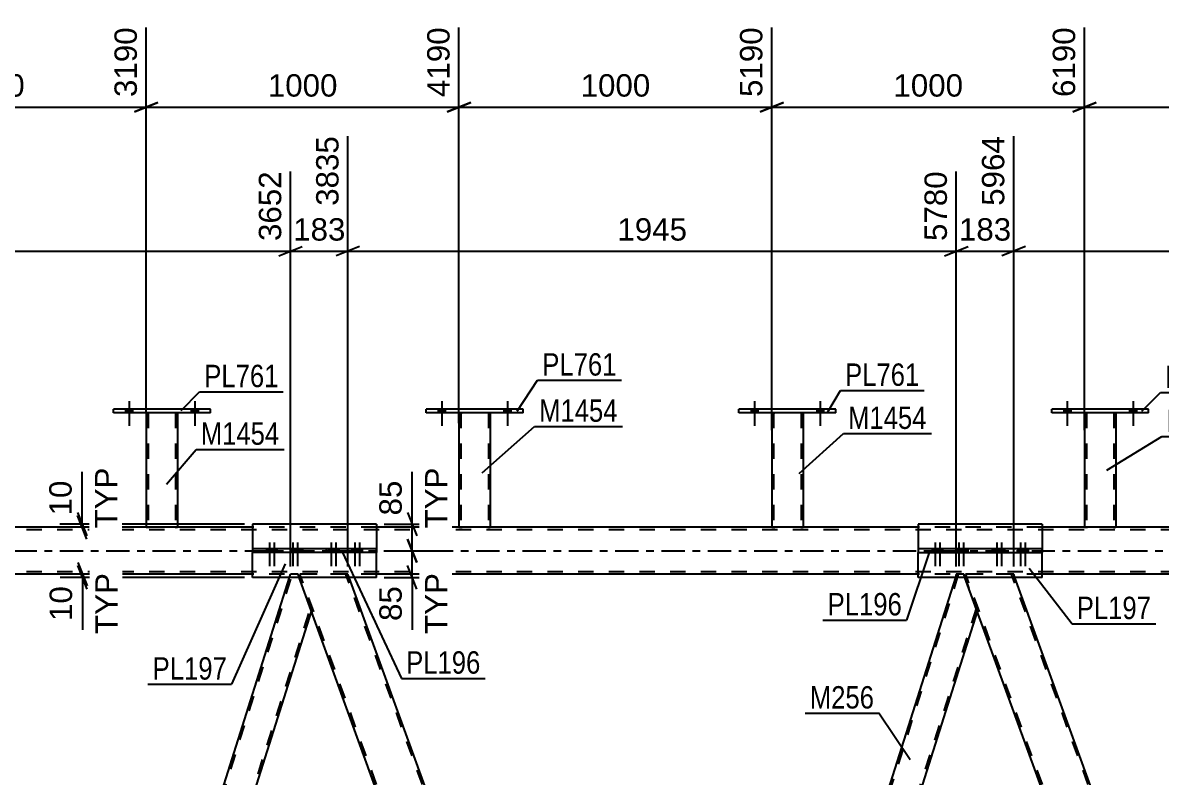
# Model space of a CAD drawing. Header units: millimetres. Extents: x 0 to 841, y -266 to 594.
# Drawn here: x 196.4 to 342, y 371.4 to 467.9 of the extents above; entities that cross this region are included whole.
import ezdxf

# ---------------------------------------------------------------- set-up
doc = ezdxf.new("R2010")
doc.units = ezdxf.units.MM
doc.linetypes.add('DXK_LINE_DOT2', pattern=[3.9198, 1.9599, -1.9599])
doc.linetypes.add('DXK_LINE_DOT3', pattern=[5.9187, 2.979, -0.9799, 0.9799, -0.9799])
doc.styles.add('Arial', font='arial.ttf', dxfattribs={"height": 0.2})
doc.styles.add('Arial Narrow', font='ARIALN.TTF', dxfattribs={"height": 0.2})

# ---------------------------------------------------------------- blocks, each defined once
blk = doc.blocks.new('Part-317311845-5800 - 5789')
at = {"color": 2, "linetype": 'Continuous'}
for p, q in [((252.17, 418.02), (252.17, 403.38)), ((256.17, 418.02), (256.17, 403.38)), ((252.21, 403.38), (252.17, 403.38)), ((252.31, 403.38), (252.21, 403.38)), ((252.47, 403.38), (252.31, 403.38)), ((255.87, 403.38), (252.47, 403.38)), ((256.03, 403.38), (255.87, 403.38)), ((256.13, 403.38), (256.03, 403.38)), ((256.17, 403.38), (256.13, 403.38))]:
    blk.add_line(p, q, dxfattribs=at)
at = {"color": 7, "linetype": 'DXK_LINE_DOT2'}
for p, q in [((252.17, 418.02), (252.17, 418.02)), ((252.17, 418.02), (252.17, 418.02)), ((252.17, 418.02), (252.17, 418.02)), ((252.21, 418.02), (252.17, 418.02)), ((252.17, 418.02), (252.21, 418.02)), ((252.32, 418.02), (252.21, 418.02)), ((252.21, 418.02), (252.32, 418.02)), ((252.47, 418.02), (252.32, 418.02)), ((252.32, 418.02), (252.47, 418.02)), ((252.41, 418.02), (252.41, 418.02)), ((252.41, 418.02), (252.41, 403.38)), ((252.43, 418.02), (252.41, 418.02)), ((252.41, 418.02), (252.43, 418.02)), ((252.48, 418.02), (252.43, 418.02)), ((252.43, 418.02), (252.48, 418.02)), ((255.88, 418.02), (252.47, 418.02)), ((255.88, 418.02), (252.47, 418.02)), ((255.79, 418.02), (252.48, 418.02)), ((252.48, 418.02), (252.56, 418.02)), ((255.86, 418.02), (252.56, 418.02)), ((255.86, 418.02), (255.79, 418.02)), ((255.92, 418.02), (255.86, 418.02)), ((255.86, 418.02), (255.92, 418.02)), ((255.88, 418.02), (256.03, 418.02)), ((256.03, 418.02), (255.88, 418.02)), ((255.93, 418.02), (255.92, 418.02)), ((255.92, 418.02), (255.93, 418.02)), ((255.93, 418.02), (255.93, 418.02)), ((255.93, 418.02), (255.93, 403.38)), ((256.03, 418.02), (256.14, 418.02)), ((256.14, 418.02), (256.03, 418.02)), ((256.14, 418.02), (256.17, 418.02)), ((256.17, 418.02), (256.14, 418.02)), ((256.17, 418.02), (256.17, 418.02)), ((256.17, 418.02), (256.17, 418.02)), ((256.17, 418.02), (256.17, 418.02)), ((252.17, 403.38), (252.21, 403.38)), ((252.21, 403.38), (252.31, 403.38)), ((252.31, 403.38), (252.47, 403.38)), ((252.41, 403.38), (252.43, 403.38)), ((252.41, 403.38), (252.43, 403.38)), ((255.78, 403.38), (252.43, 403.38)), ((252.43, 403.38), (252.47, 403.38)), ((255.87, 403.38), (252.47, 403.38)), ((252.47, 403.38), (252.48, 403.38)), ((252.48, 403.38), (252.56, 403.38)), ((255.91, 403.38), (252.56, 403.38)), ((255.86, 403.38), (255.78, 403.38)), ((255.91, 403.38), (255.86, 403.38)), ((255.87, 403.38), (256.03, 403.38)), ((255.93, 403.38), (255.91, 403.38)), ((255.91, 403.38), (255.93, 403.38)), ((256.03, 403.38), (256.13, 403.38)), ((256.13, 403.38), (256.17, 403.38))]:
    blk.add_line(p, q, dxfattribs=at)
blk = doc.blocks.new('Bolt-317311845-5895 - 5789')
at = {"linetype": 'Continuous'}
for points in [[(228.29, 400.62), (227.57, 400.62), (227.57, 400.14), (228.29, 400.14)], [(228.89, 400.62), (228.17, 400.62), (228.17, 400.14), (228.89, 400.14)], [(231.3, 400.62), (230.58, 400.62), (230.58, 400.14), (231.3, 400.14)], [(231.9, 400.62), (231.18, 400.62), (231.18, 400.14), (231.9, 400.14)]]:
    blk.add_hatch(color=1, dxfattribs=at).paths.add_polyline_path(points)
at = {"color": 1, "linetype": 'Continuous'}
for p, q in [((227.57, 400.62), (227.57, 400.14)), ((227.93, 401.42), (227.93, 398.42)), ((228.17, 400.62), (228.17, 400.14)), ((228.29, 400.62), (228.29, 400.14)), ((228.53, 401.42), (228.53, 398.42)), ((228.89, 400.62), (228.89, 400.14)), ((230.58, 400.62), (230.58, 400.14)), ((230.94, 401.42), (230.94, 398.42)), ((231.18, 400.62), (231.18, 400.14)), ((231.3, 400.62), (231.3, 400.14)), ((231.54, 401.42), (231.54, 398.42)), ((231.9, 400.62), (231.9, 400.14))]:
    blk.add_line(p, q, dxfattribs=at)
blk = doc.blocks.new('Bolt-317311845-5884 - 5789')
at = {"linetype": 'Continuous'}
for points in [[(209.54, 418.02), (210.42, 418.02), (210.42, 418.5), (209.54, 418.5)], [(217.94, 418.02), (218.82, 418.02), (218.82, 418.5), (217.94, 418.5)]]:
    blk.add_hatch(color=1, dxfattribs=at).paths.add_polyline_path(points)
at = {"color": 1, "linetype": 'Continuous'}
for p, q in [((209.98, 419.5), (209.98, 416.38)), ((218.38, 419.5), (218.38, 416.38)), ((209.54, 418.5), (209.54, 418.02)), ((210.42, 418.5), (210.42, 418.02)), ((217.94, 418.5), (217.94, 418.02)), ((218.82, 418.5), (218.82, 418.02))]:
    blk.add_line(p, q, dxfattribs=at)
blk = doc.blocks.new('Bolt-317311845-5897 - 5789')
at = {"linetype": 'Continuous'}
for points in [[(329.53, 418.02), (330.41, 418.02), (330.41, 418.5), (329.53, 418.5)], [(337.93, 418.02), (338.81, 418.02), (338.81, 418.5), (337.93, 418.5)]]:
    blk.add_hatch(color=1, dxfattribs=at).paths.add_polyline_path(points)
at = {"color": 1, "linetype": 'Continuous'}
for p, q in [((329.97, 419.5), (329.97, 416.38)), ((338.37, 419.5), (338.37, 416.38)), ((329.53, 418.5), (329.53, 418.02)), ((330.41, 418.5), (330.41, 418.02)), ((337.93, 418.5), (337.93, 418.02)), ((338.81, 418.5), (338.81, 418.02))]:
    blk.add_line(p, q, dxfattribs=at)
blk = doc.blocks.new('Bolt-317311845-5898 - 5789')
at = {"linetype": 'Continuous'}
for points in [[(329.53, 418.02), (330.41, 418.02), (330.41, 418.5), (329.53, 418.5)], [(337.93, 418.02), (338.81, 418.02), (338.81, 418.5), (337.93, 418.5)]]:
    blk.add_hatch(color=1, dxfattribs=at).paths.add_polyline_path(points)
at = {"color": 1, "linetype": 'Continuous'}
for p, q in [((329.97, 419.5), (329.97, 416.38)), ((338.37, 419.5), (338.37, 416.38)), ((329.53, 418.5), (329.53, 418.02)), ((330.41, 418.5), (330.41, 418.02)), ((337.93, 418.5), (337.93, 418.02)), ((338.81, 418.5), (338.81, 418.02))]:
    blk.add_line(p, q, dxfattribs=at)
blk = doc.blocks.new('Bolt-317311845-5876 - 5789')
at = {"linetype": 'Continuous'}
for points in [[(249.53, 418.02), (250.41, 418.02), (250.41, 418.5), (249.53, 418.5)], [(257.93, 418.02), (258.81, 418.02), (258.81, 418.5), (257.93, 418.5)]]:
    blk.add_hatch(color=1, dxfattribs=at).paths.add_polyline_path(points)
at = {"color": 1, "linetype": 'Continuous'}
for p, q in [((249.97, 419.5), (249.97, 416.38)), ((258.37, 419.5), (258.37, 416.38)), ((249.53, 418.5), (249.53, 418.02)), ((250.41, 418.5), (250.41, 418.02)), ((257.93, 418.5), (257.93, 418.02)), ((258.81, 418.5), (258.81, 418.02))]:
    blk.add_line(p, q, dxfattribs=at)
blk = doc.blocks.new('Bolt-317311845-5877 - 5789')
at = {"linetype": 'Continuous'}
for points in [[(249.53, 418.02), (250.41, 418.02), (250.41, 418.5), (249.53, 418.5)], [(257.93, 418.02), (258.81, 418.02), (258.81, 418.5), (257.93, 418.5)]]:
    blk.add_hatch(color=1, dxfattribs=at).paths.add_polyline_path(points)
at = {"color": 1, "linetype": 'Continuous'}
for p, q in [((249.97, 419.5), (249.97, 416.38)), ((258.37, 419.5), (258.37, 416.38)), ((249.53, 418.5), (249.53, 418.02)), ((250.41, 418.5), (250.41, 418.02)), ((257.93, 418.5), (257.93, 418.02)), ((258.81, 418.5), (258.81, 418.02))]:
    blk.add_line(p, q, dxfattribs=at)
blk = doc.blocks.new('Bolt-317311845-5878 - 5789')
at = {"linetype": 'Continuous'}
for points in [[(209.54, 418.02), (210.42, 418.02), (210.42, 418.5), (209.54, 418.5)], [(217.94, 418.02), (218.82, 418.02), (218.82, 418.5), (217.94, 418.5)]]:
    blk.add_hatch(color=1, dxfattribs=at).paths.add_polyline_path(points)
at = {"color": 1, "linetype": 'Continuous'}
for p, q in [((209.98, 419.5), (209.98, 416.38)), ((218.38, 419.5), (218.38, 416.38)), ((209.54, 418.5), (209.54, 418.02)), ((210.42, 418.5), (210.42, 418.02)), ((217.94, 418.5), (217.94, 418.02)), ((218.82, 418.5), (218.82, 418.02))]:
    blk.add_line(p, q, dxfattribs=at)
blk = doc.blocks.new('Part-317311845-6149 - 5789')
at = {"color": 2, "linetype": 'Continuous'}
for p, q in [((212.18, 418.02), (212.17, 403.38)), ((216.18, 418.02), (216.17, 403.38)), ((212.21, 403.38), (212.17, 403.38)), ((212.31, 403.38), (212.21, 403.38)), ((212.47, 403.38), (212.31, 403.38)), ((215.88, 403.38), (212.47, 403.38)), ((216.03, 403.38), (215.88, 403.38)), ((216.14, 403.38), (216.03, 403.38)), ((216.17, 403.38), (216.14, 403.38))]:
    blk.add_line(p, q, dxfattribs=at)
at = {"color": 7, "linetype": 'DXK_LINE_DOT2'}
for p, q in [((212.18, 418.02), (212.18, 418.02)), ((212.18, 418.02), (212.18, 418.02)), ((212.18, 418.02), (212.18, 418.02)), ((212.21, 418.02), (212.18, 418.02)), ((212.18, 418.02), (212.21, 418.02)), ((212.32, 418.02), (212.21, 418.02)), ((212.21, 418.02), (212.32, 418.02)), ((212.47, 418.02), (212.32, 418.02)), ((212.32, 418.02), (212.47, 418.02)), ((212.42, 418.02), (212.41, 403.38)), ((212.42, 418.02), (212.42, 418.02)), ((212.44, 418.02), (212.42, 418.02)), ((212.42, 418.02), (212.44, 418.02)), ((212.49, 418.02), (212.44, 418.02)), ((212.44, 418.02), (212.49, 418.02)), ((215.88, 418.02), (212.47, 418.02)), ((215.88, 418.02), (212.47, 418.02)), ((215.79, 418.02), (212.49, 418.02)), ((212.49, 418.02), (212.57, 418.02)), ((215.87, 418.02), (212.57, 418.02)), ((215.87, 418.02), (215.79, 418.02)), ((215.92, 418.02), (215.87, 418.02)), ((215.87, 418.02), (215.92, 418.02)), ((215.88, 418.02), (216.04, 418.02)), ((216.04, 418.02), (215.88, 418.02)), ((215.94, 418.02), (215.92, 418.02)), ((215.92, 418.02), (215.94, 418.02)), ((215.94, 418.02), (215.93, 403.38)), ((215.94, 418.02), (215.94, 418.02)), ((216.04, 418.02), (216.14, 418.02)), ((216.14, 418.02), (216.04, 418.02)), ((216.14, 418.02), (216.18, 418.02)), ((216.18, 418.02), (216.14, 418.02)), ((216.18, 418.02), (216.18, 418.02)), ((216.18, 418.02), (216.18, 418.02)), ((216.18, 418.02), (216.18, 418.02)), ((212.17, 403.38), (212.21, 403.38)), ((212.21, 403.38), (212.31, 403.38)), ((212.31, 403.38), (212.47, 403.38)), ((212.41, 403.38), (212.43, 403.38)), ((212.41, 403.38), (212.43, 403.38)), ((215.78, 403.38), (212.43, 403.38)), ((212.43, 403.38), (212.47, 403.38)), ((215.88, 403.38), (212.47, 403.38)), ((212.47, 403.38), (212.48, 403.38)), ((212.48, 403.38), (212.56, 403.38)), ((215.91, 403.38), (212.56, 403.38)), ((215.86, 403.38), (215.78, 403.38)), ((215.91, 403.38), (215.86, 403.38)), ((215.88, 403.38), (216.03, 403.38)), ((215.93, 403.38), (215.91, 403.38)), ((215.91, 403.38), (215.93, 403.38)), ((216.03, 403.38), (216.14, 403.38)), ((216.14, 403.38), (216.17, 403.38))]:
    blk.add_line(p, q, dxfattribs=at)
blk = doc.blocks.new('Part-317311845-5894 - 5789')
at = {"color": 2, "linetype": 'Continuous'}
for p, q in [((241.62, 403.78), (225.76, 403.78)), ((225.76, 403.78), (225.76, 400.62)), ((241.62, 403.78), (241.62, 400.62)), ((225.76, 396.98), (225.76, 400.14)), ((241.62, 396.98), (241.62, 400.14)), ((241.62, 396.98), (225.76, 396.98))]:
    blk.add_line(p, q, dxfattribs=at)
at = {"color": 7, "linetype": 'DXK_LINE_DOT2'}
for p, q in [((225.76, 400.62), (225.76, 400.14)), ((241.62, 400.62), (241.62, 400.14))]:
    blk.add_line(p, q, dxfattribs=at)
blk = doc.blocks.new('Bolt-317311845-5896 - 5789')
at = {"linetype": 'Continuous'}
for points in [[(289.53, 418.02), (290.41, 418.02), (290.41, 418.5), (289.53, 418.5)], [(297.93, 418.02), (298.81, 418.02), (298.81, 418.5), (297.93, 418.5)]]:
    blk.add_hatch(color=1, dxfattribs=at).paths.add_polyline_path(points)
at = {"color": 1, "linetype": 'Continuous'}
for p, q in [((289.97, 419.5), (289.97, 416.38)), ((298.37, 419.5), (298.37, 416.38)), ((289.53, 418.5), (289.53, 418.02)), ((290.41, 418.5), (290.41, 418.02)), ((297.93, 418.5), (297.93, 418.02)), ((298.81, 418.5), (298.81, 418.02))]:
    blk.add_line(p, q, dxfattribs=at)
blk = doc.blocks.new('Part-317311845-5925 - 5789')
at = {"color": 2, "linetype": 'Continuous'}
for p, q in [((194.42, 283.14), (230.51, 396.98)), ((197.23, 278.78), (233.32, 392.61))]:
    blk.add_line(p, q, dxfattribs=at)
at = {"color": 7, "linetype": 'DXK_LINE_DOT2'}
for p, q in [((194.55, 282.77), (230.89, 397.38)), ((230.51, 396.98), (230.64, 397.38)), ((231.59, 397.38), (230.64, 397.38)), ((233.32, 392.61), (231.59, 397.38)), ((196.85, 278.38), (233.19, 392.98)), ((196.15, 278.38), (194.42, 283.14)), ((197.1, 278.38), (196.15, 278.38)), ((197.23, 278.78), (197.1, 278.38))]:
    blk.add_line(p, q, dxfattribs=at)
blk = doc.blocks.new('Part-317311845-5935 - 5789')
at = {"color": 7, "linetype": 'DXK_LINE_DOT2'}
for p, q in [((323.11, 397.38), (316.72, 397.38)), ((316.87, 396.98), (316.72, 397.38)), ((360.29, 278.38), (316.98, 397.38)), ((366.17, 278.38), (322.85, 397.38)), ((323.25, 396.98), (323.11, 397.38)), ((360.04, 278.38), (359.89, 278.78)), ((366.42, 278.38), (360.04, 278.38)), ((366.42, 278.38), (366.27, 278.78))]:
    blk.add_line(p, q, dxfattribs=at)
at = {"color": 2, "linetype": 'Continuous'}
for p, q in [((359.89, 278.78), (316.87, 396.98)), ((366.27, 278.78), (323.25, 396.98))]:
    blk.add_line(p, q, dxfattribs=at)
blk = doc.blocks.new('Part-317311845-6023 - 5789')
at = {"color": 2, "linetype": 'Continuous'}
for p, q in [((327.97, 418.02), (327.97, 418.5)), ((340.37, 418.5), (327.97, 418.5)), ((340.37, 418.02), (327.97, 418.02)), ((340.37, 418.02), (340.37, 418.5))]:
    blk.add_line(p, q, dxfattribs=at)
blk = doc.blocks.new('Part-317311845-6028 - 5789')
at = {"color": 2, "linetype": 'Continuous'}
for p, q in [((332.17, 418.02), (332.17, 403.38)), ((336.17, 418.02), (336.17, 403.38)), ((332.21, 403.38), (332.17, 403.38)), ((332.31, 403.38), (332.21, 403.38)), ((332.47, 403.38), (332.31, 403.38)), ((335.87, 403.38), (332.47, 403.38)), ((336.03, 403.38), (335.87, 403.38)), ((336.13, 403.38), (336.03, 403.38)), ((336.17, 403.38), (336.13, 403.38))]:
    blk.add_line(p, q, dxfattribs=at)
at = {"color": 7, "linetype": 'DXK_LINE_DOT2'}
for p, q in [((332.17, 418.02), (332.17, 418.02)), ((332.17, 418.02), (332.17, 418.02)), ((332.17, 418.02), (332.17, 418.02)), ((332.21, 418.02), (332.17, 418.02)), ((332.17, 418.02), (332.21, 418.02)), ((332.31, 418.02), (332.21, 418.02)), ((332.21, 418.02), (332.31, 418.02)), ((332.47, 418.02), (332.31, 418.02)), ((332.31, 418.02), (332.47, 418.02)), ((332.41, 418.02), (332.41, 418.02)), ((332.41, 418.02), (332.41, 403.38)), ((332.43, 418.02), (332.41, 418.02)), ((332.41, 418.02), (332.43, 418.02)), ((332.48, 418.02), (332.43, 418.02)), ((332.43, 418.02), (332.48, 418.02)), ((335.88, 418.02), (332.47, 418.02)), ((335.88, 418.02), (332.47, 418.02)), ((335.79, 418.02), (332.48, 418.02)), ((332.48, 418.02), (332.56, 418.02)), ((335.86, 418.02), (332.56, 418.02)), ((335.86, 418.02), (335.79, 418.02)), ((335.92, 418.02), (335.86, 418.02)), ((335.86, 418.02), (335.92, 418.02)), ((335.88, 418.02), (336.03, 418.02)), ((336.03, 418.02), (335.88, 418.02)), ((335.93, 418.02), (335.92, 418.02)), ((335.92, 418.02), (335.93, 418.02)), ((335.93, 418.02), (335.93, 418.02)), ((335.93, 418.02), (335.93, 403.38)), ((336.03, 418.02), (336.14, 418.02)), ((336.14, 418.02), (336.03, 418.02)), ((336.14, 418.02), (336.17, 418.02)), ((336.17, 418.02), (336.14, 418.02)), ((336.17, 418.02), (336.17, 418.02)), ((336.17, 418.02), (336.17, 418.02)), ((336.17, 418.02), (336.17, 418.02)), ((332.17, 403.38), (332.21, 403.38)), ((332.21, 403.38), (332.31, 403.38)), ((332.31, 403.38), (332.47, 403.38)), ((332.41, 403.38), (332.43, 403.38)), ((332.41, 403.38), (332.43, 403.38)), ((335.78, 403.38), (332.43, 403.38)), ((332.43, 403.38), (332.47, 403.38)), ((335.87, 403.38), (332.47, 403.38)), ((332.47, 403.38), (332.48, 403.38)), ((332.48, 403.38), (332.56, 403.38)), ((335.91, 403.38), (332.56, 403.38)), ((335.86, 403.38), (335.78, 403.38)), ((335.91, 403.38), (335.86, 403.38)), ((335.87, 403.38), (336.03, 403.38)), ((335.93, 403.38), (335.91, 403.38)), ((335.91, 403.38), (335.93, 403.38)), ((336.03, 403.38), (336.13, 403.38)), ((336.13, 403.38), (336.17, 403.38))]:
    blk.add_line(p, q, dxfattribs=at)
blk = doc.blocks.new('Part-317311845-6033 - 5789')
at = {"color": 2, "linetype": 'Continuous'}
for p, q in [((287.97, 418.02), (287.97, 418.5)), ((300.37, 418.5), (287.97, 418.5)), ((300.37, 418.02), (287.97, 418.02)), ((300.37, 418.02), (300.37, 418.5))]:
    blk.add_line(p, q, dxfattribs=at)
blk = doc.blocks.new('Part-317311845-6038 - 5789')
at = {"color": 2, "linetype": 'Continuous'}
for p, q in [((292.17, 418.02), (292.17, 403.38)), ((296.17, 418.02), (296.17, 403.38)), ((292.21, 403.38), (292.17, 403.38)), ((292.31, 403.38), (292.21, 403.38)), ((292.47, 403.38), (292.31, 403.38)), ((295.87, 403.38), (292.47, 403.38)), ((296.03, 403.38), (295.87, 403.38)), ((296.13, 403.38), (296.03, 403.38)), ((296.17, 403.38), (296.13, 403.38))]:
    blk.add_line(p, q, dxfattribs=at)
at = {"color": 7, "linetype": 'DXK_LINE_DOT2'}
for p, q in [((292.17, 418.02), (292.17, 418.02)), ((292.17, 418.02), (292.17, 418.02)), ((292.17, 418.02), (292.17, 418.02)), ((292.21, 418.02), (292.17, 418.02)), ((292.17, 418.02), (292.21, 418.02)), ((292.31, 418.02), (292.21, 418.02)), ((292.21, 418.02), (292.31, 418.02)), ((292.47, 418.02), (292.31, 418.02)), ((292.31, 418.02), (292.47, 418.02)), ((292.41, 418.02), (292.41, 418.02)), ((292.41, 418.02), (292.41, 403.38)), ((292.43, 418.02), (292.41, 418.02)), ((292.41, 418.02), (292.43, 418.02)), ((292.48, 418.02), (292.43, 418.02)), ((292.43, 418.02), (292.48, 418.02)), ((295.88, 418.02), (292.47, 418.02)), ((295.88, 418.02), (292.47, 418.02)), ((295.79, 418.02), (292.48, 418.02)), ((292.48, 418.02), (292.56, 418.02)), ((295.86, 418.02), (292.56, 418.02)), ((295.86, 418.02), (295.79, 418.02)), ((295.92, 418.02), (295.86, 418.02)), ((295.86, 418.02), (295.92, 418.02)), ((295.88, 418.02), (296.03, 418.02)), ((296.03, 418.02), (295.88, 418.02)), ((295.93, 418.02), (295.92, 418.02)), ((295.92, 418.02), (295.93, 418.02)), ((295.93, 418.02), (295.93, 418.02)), ((295.93, 418.02), (295.93, 403.38)), ((296.03, 418.02), (296.14, 418.02)), ((296.14, 418.02), (296.03, 418.02)), ((296.14, 418.02), (296.17, 418.02)), ((296.17, 418.02), (296.14, 418.02)), ((296.17, 418.02), (296.17, 418.02)), ((296.17, 418.02), (296.17, 418.02)), ((296.17, 418.02), (296.17, 418.02)), ((292.17, 403.38), (292.21, 403.38)), ((292.21, 403.38), (292.31, 403.38)), ((292.31, 403.38), (292.47, 403.38)), ((292.41, 403.38), (292.43, 403.38)), ((292.41, 403.38), (292.43, 403.38)), ((295.78, 403.38), (292.43, 403.38)), ((292.43, 403.38), (292.47, 403.38)), ((295.87, 403.38), (292.47, 403.38)), ((292.47, 403.38), (292.48, 403.38)), ((292.48, 403.38), (292.56, 403.38)), ((295.91, 403.38), (292.56, 403.38)), ((295.86, 403.38), (295.78, 403.38)), ((295.91, 403.38), (295.86, 403.38)), ((295.87, 403.38), (296.03, 403.38)), ((295.93, 403.38), (295.91, 403.38)), ((295.91, 403.38), (295.93, 403.38)), ((296.03, 403.38), (296.13, 403.38)), ((296.13, 403.38), (296.17, 403.38))]:
    blk.add_line(p, q, dxfattribs=at)
blk = doc.blocks.new('Part-317311845-6119 - 5789')
at = {"color": 2, "linetype": 'Continuous'}
for p, q in [((207.98, 418.02), (207.98, 418.5)), ((220.38, 418.5), (207.98, 418.5)), ((220.38, 418.02), (207.98, 418.02)), ((220.38, 418.02), (220.38, 418.5))]:
    blk.add_line(p, q, dxfattribs=at)
blk = doc.blocks.new('Part-317311845-6136 - 5789')
at = {"color": 2, "linetype": 'Continuous'}
for p, q in [((225.76, 403.38), (156.27, 403.38)), ((310.9, 403.38), (241.62, 403.38)), ((396.03, 403.38), (326.75, 403.38)), ((225.76, 397.38), (156.27, 397.38)), ((310.9, 397.38), (241.62, 397.38)), ((396.03, 397.38), (326.75, 397.38))]:
    blk.add_line(p, q, dxfattribs=at)
at = {"color": 7, "linetype": 'DXK_LINE_DOT2'}
for p, q in [((241.62, 403.38), (225.76, 403.38)), ((326.75, 403.38), (310.9, 403.38)), ((700.57, 403.06), (118.26, 403.06)), ((700.57, 397.7), (118.26, 397.7)), ((241.62, 397.38), (225.76, 397.38)), ((326.75, 397.38), (310.9, 397.38))]:
    blk.add_line(p, q, dxfattribs=at)
at = {"color": 7, "linetype": 'DXK_LINE_DOT3'}
blk.add_line((118.26, 400.38), (710.57, 400.38), dxfattribs=at)
blk = doc.blocks.new('Bolt-317311845-6142 - 5789')
at = {"linetype": 'Continuous'}
for points in [[(289.53, 418.02), (290.41, 418.02), (290.41, 418.5), (289.53, 418.5)], [(297.93, 418.02), (298.81, 418.02), (298.81, 418.5), (297.93, 418.5)]]:
    blk.add_hatch(color=1, dxfattribs=at).paths.add_polyline_path(points)
at = {"color": 1, "linetype": 'Continuous'}
for p, q in [((289.97, 419.5), (289.97, 416.38)), ((298.37, 419.5), (298.37, 416.38)), ((289.53, 418.5), (289.53, 418.02)), ((290.41, 418.5), (290.41, 418.02)), ((297.93, 418.5), (297.93, 418.02)), ((298.81, 418.5), (298.81, 418.02))]:
    blk.add_line(p, q, dxfattribs=at)
blk = doc.blocks.new('Part-317311845-6154 - 5789')
at = {"color": 2, "linetype": 'Continuous'}
for p, q in [((247.97, 418.02), (247.97, 418.5)), ((260.37, 418.5), (247.97, 418.5)), ((260.37, 418.02), (247.97, 418.02)), ((260.37, 418.02), (260.37, 418.5))]:
    blk.add_line(p, q, dxfattribs=at)
blk = doc.blocks.new('Part-317311845-6408 - 5789')
at = {"color": 2, "linetype": 'Continuous'}
for p, q in [((315.65, 396.98), (279.55, 283.14)), ((318.46, 392.61), (282.36, 278.78))]:
    blk.add_line(p, q, dxfattribs=at)
at = {"color": 7, "linetype": 'DXK_LINE_DOT2'}
for p, q in [((316.03, 397.38), (279.69, 282.77)), ((315.77, 397.38), (315.65, 396.98)), ((316.72, 397.38), (315.77, 397.38)), ((316.72, 397.38), (318.46, 392.61)), ((318.32, 392.98), (281.98, 278.38)), ((281.29, 278.38), (279.55, 283.14)), ((282.24, 278.38), (281.29, 278.38)), ((282.24, 278.38), (282.36, 278.78))]:
    blk.add_line(p, q, dxfattribs=at)
blk = doc.blocks.new('Bolt-317311845-6295 - 5789')
at = {"linetype": 'Continuous'}
for points in [[(321.33, 400.62), (320.61, 400.62), (320.61, 400.14), (321.33, 400.14)], [(321.93, 400.62), (321.21, 400.62), (321.21, 400.14), (321.93, 400.14)], [(324.34, 400.62), (323.62, 400.62), (323.62, 400.14), (324.34, 400.14)], [(324.95, 400.62), (324.23, 400.62), (324.23, 400.14), (324.95, 400.14)]]:
    blk.add_hatch(color=1, dxfattribs=at).paths.add_polyline_path(points)
at = {"color": 1, "linetype": 'Continuous'}
for p, q in [((320.61, 400.62), (320.61, 400.14)), ((320.97, 401.42), (320.97, 398.42)), ((321.21, 400.62), (321.21, 400.14)), ((321.33, 400.62), (321.33, 400.14)), ((321.57, 401.42), (321.57, 398.42)), ((321.93, 400.62), (321.93, 400.14)), ((323.62, 400.62), (323.62, 400.14)), ((323.98, 401.42), (323.98, 398.42)), ((324.23, 400.62), (324.23, 400.14)), ((324.34, 400.62), (324.34, 400.14)), ((324.59, 401.42), (324.59, 398.42)), ((324.95, 400.62), (324.95, 400.14))]:
    blk.add_line(p, q, dxfattribs=at)
blk = doc.blocks.new('Bolt-317311845-6296 - 5789')
at = {"linetype": 'Continuous'}
for points in [[(313.42, 400.62), (312.7, 400.62), (312.7, 400.14), (313.42, 400.14)], [(314.02, 400.62), (313.3, 400.62), (313.3, 400.14), (314.02, 400.14)], [(316.44, 400.62), (315.72, 400.62), (315.72, 400.14), (316.44, 400.14)], [(317.04, 400.62), (316.32, 400.62), (316.32, 400.14), (317.04, 400.14)]]:
    blk.add_hatch(color=1, dxfattribs=at).paths.add_polyline_path(points)
at = {"color": 1, "linetype": 'Continuous'}
for p, q in [((312.7, 400.62), (312.7, 400.14)), ((313.06, 401.42), (313.06, 398.42)), ((313.3, 400.62), (313.3, 400.14)), ((313.42, 400.62), (313.42, 400.14)), ((313.66, 401.42), (313.66, 398.42)), ((314.02, 400.62), (314.02, 400.14)), ((315.72, 400.62), (315.72, 400.14)), ((316.08, 401.42), (316.08, 398.42)), ((316.32, 400.62), (316.32, 400.14)), ((316.44, 400.62), (316.44, 400.14)), ((316.68, 401.42), (316.68, 398.42)), ((317.04, 400.62), (317.04, 400.14))]:
    blk.add_line(p, q, dxfattribs=at)
blk = doc.blocks.new('Part-317311845-6301 - 5789')
at = {"color": 2, "linetype": 'Continuous'}
for p, q in [((326.75, 403.78), (310.9, 403.78)), ((310.9, 403.78), (310.9, 400.62)), ((326.75, 403.78), (326.75, 400.62)), ((310.9, 396.98), (310.9, 400.14)), ((326.75, 396.98), (326.75, 400.14)), ((326.75, 396.98), (310.9, 396.98))]:
    blk.add_line(p, q, dxfattribs=at)
at = {"color": 7, "linetype": 'DXK_LINE_DOT2'}
for p, q in [((310.9, 400.62), (310.9, 400.14)), ((326.75, 400.62), (326.75, 400.14))]:
    blk.add_line(p, q, dxfattribs=at)
blk = doc.blocks.new('Part-317311845-6306 - 5789')
at = {"color": 2, "linetype": 'Continuous'}
for p, q in [((326.75, 400.62), (310.9, 400.62)), ((310.9, 400.62), (310.9, 400.14)), ((317.31, 400.14), (317.31, 400.62)), ((320.34, 400.62), (320.34, 400.14)), ((326.75, 400.14), (326.75, 400.62)), ((310.9, 400.14), (326.75, 400.14))]:
    blk.add_line(p, q, dxfattribs=at)
blk = doc.blocks.new('Bolt-317311845-6323 - 5789')
at = {"linetype": 'Continuous'}
for points in [[(236.19, 400.62), (235.47, 400.62), (235.47, 400.14), (236.19, 400.14)], [(236.8, 400.62), (236.08, 400.62), (236.08, 400.14), (236.8, 400.14)], [(239.21, 400.62), (238.49, 400.62), (238.49, 400.14), (239.21, 400.14)], [(239.81, 400.62), (239.09, 400.62), (239.09, 400.14), (239.81, 400.14)]]:
    blk.add_hatch(color=1, dxfattribs=at).paths.add_polyline_path(points)
at = {"color": 1, "linetype": 'Continuous'}
for p, q in [((235.47, 400.62), (235.47, 400.14)), ((235.83, 401.42), (235.83, 398.42)), ((236.08, 400.62), (236.08, 400.14)), ((236.19, 400.62), (236.19, 400.14)), ((236.44, 401.42), (236.44, 398.42)), ((236.8, 400.62), (236.8, 400.14)), ((238.49, 400.62), (238.49, 400.14)), ((238.85, 401.42), (238.85, 398.42)), ((239.09, 400.62), (239.09, 400.14)), ((239.21, 400.62), (239.21, 400.14)), ((239.45, 401.42), (239.45, 398.42)), ((239.81, 400.62), (239.81, 400.14))]:
    blk.add_line(p, q, dxfattribs=at)
blk = doc.blocks.new('Part-317311845-6403 - 5789')
at = {"color": 7, "linetype": 'DXK_LINE_DOT2'}
for p, q in [((237.97, 397.38), (231.59, 397.38)), ((231.73, 396.98), (231.59, 397.38)), ((275.16, 278.38), (231.84, 397.38)), ((281.03, 278.38), (237.72, 397.38)), ((238.12, 396.98), (237.97, 397.38)), ((274.9, 278.38), (274.75, 278.78)), ((281.29, 278.38), (274.9, 278.38)), ((281.29, 278.38), (281.14, 278.78))]:
    blk.add_line(p, q, dxfattribs=at)
at = {"color": 2, "linetype": 'Continuous'}
for p, q in [((274.75, 278.78), (231.73, 396.98)), ((281.14, 278.78), (238.12, 396.98))]:
    blk.add_line(p, q, dxfattribs=at)
blk = doc.blocks.new('Part-317311845-6423 - 5789')
at = {"color": 2, "linetype": 'Continuous'}
for p, q in [((241.62, 400.62), (225.76, 400.62)), ((225.76, 400.62), (225.76, 400.14)), ((232.17, 400.62), (232.17, 400.14)), ((235.21, 400.14), (235.21, 400.62)), ((241.62, 400.14), (241.62, 400.62)), ((232.17, 400.14), (225.76, 400.14)), ((241.62, 400.14), (232.17, 400.14))]:
    blk.add_line(p, q, dxfattribs=at)
blk = doc.blocks.new('StraightDimension-317311845-7269 - 5789')
at = {"color": 7, "linetype": 'Continuous'}
for p, q in [((237.97, 398.38), (237.97, 453.41)), ((230.64, 398.38), (230.64, 448.91)), ((229.14, 438.11), (232.14, 439.31)), ((230.64, 438.71), (237.97, 438.71)), ((239.47, 439.31), (236.47, 438.11))]:
    blk.add_line(p, q, dxfattribs=at)
at = {"color": 0}
blk.add_wipeout([(238.24, 439.46), (238.24, 443.66), (230.37, 443.66), (230.37, 439.46)], dxfattribs=at)
at = {"color": 3, "style": 'Arial'}
blk.add_text('183', height=2.865, dxfattribs=at).set_placement((230.97, 440.06))
at = {"color": 0, "linetype": 'Continuous'}
blk.add_wipeout([(237.37, 454.01), (233.17, 454.01), (233.17, 443.91), (237.37, 443.91)], dxfattribs=at)
at = {"color": 3, "linetype": 'Continuous', "style": 'Arial'}
blk.add_text('3835', height=2.865, rotation=90.0002, dxfattribs=at).set_placement((236.77, 444.51))
blk = doc.blocks.new('StraightDimension-317311845-13641 - 5789')
at = {"color": 7, "linetype": 'Continuous'}
for p, q in [((172.18, 417.99), (172.18, 467.33)), ((212.18, 417.99), (212.18, 467.33)), ((173.68, 457.73), (170.68, 456.53)), ((210.68, 456.53), (213.68, 457.73)), ((172.18, 457.13), (212.18, 457.13))]:
    blk.add_line(p, q, dxfattribs=at)
at = {"color": 0}
blk.add_wipeout([(197.22, 457.88), (197.22, 462.08), (187.13, 462.08), (187.13, 457.88)], dxfattribs=at)
at = {"color": 3, "style": 'Arial'}
blk.add_text('1000', height=2.865, dxfattribs=at).set_placement((187.73, 458.48))
at = {"color": 0, "linetype": 'Continuous'}
blk.add_wipeout([(211.58, 467.93), (207.38, 467.93), (207.38, 457.83), (211.58, 457.83)], dxfattribs=at)
at = {"color": 3, "linetype": 'Continuous', "style": 'Arial'}
blk.add_text('3190', height=2.865, rotation=90.0002, dxfattribs=at).set_placement((210.98, 458.43))
blk = doc.blocks.new('StraightDimension-317311845-13639 - 5789')
at = {"color": 7, "linetype": 'Continuous'}
for p, q in [((252.17, 416.69), (252.17, 467.33)), ((292.17, 415.81), (292.17, 467.33)), ((253.67, 457.73), (250.67, 456.53)), ((290.67, 456.53), (293.67, 457.73)), ((252.17, 457.13), (292.17, 457.13))]:
    blk.add_line(p, q, dxfattribs=at)
at = {"color": 0}
blk.add_wipeout([(277.22, 457.88), (277.22, 462.08), (267.13, 462.08), (267.13, 457.88)], dxfattribs=at)
at = {"color": 3, "style": 'Arial'}
blk.add_text('1000', height=2.865, dxfattribs=at).set_placement((267.73, 458.48))
at = {"color": 0, "linetype": 'Continuous'}
blk.add_wipeout([(291.57, 467.93), (287.37, 467.93), (287.37, 457.83), (291.57, 457.83)], dxfattribs=at)
at = {"color": 3, "linetype": 'Continuous', "style": 'Arial'}
blk.add_text('5190', height=2.865, rotation=90.0002, dxfattribs=at).set_placement((290.97, 458.43))
blk = doc.blocks.new('StraightDimension-317311845-7270 - 5789')
at = {"color": 7, "linetype": 'Continuous'}
for p, q in [((146.45, 398.38), (146.45, 448.91)), ((230.64, 398.38), (230.64, 448.91)), ((147.95, 439.31), (144.95, 438.11)), ((146.45, 438.71), (230.64, 438.71)), ((229.14, 438.11), (232.14, 439.31))]:
    blk.add_line(p, q, dxfattribs=at)
at = {"color": 0}
blk.add_wipeout([(193.59, 439.46), (193.59, 443.66), (183.5, 443.66), (183.5, 439.46)], dxfattribs=at)
at = {"color": 3, "style": 'Arial'}
blk.add_text('2105', height=2.865, dxfattribs=at).set_placement((184.1, 440.06))
at = {"color": 0, "linetype": 'Continuous'}
blk.add_wipeout([(230.04, 449.51), (225.84, 449.51), (225.84, 439.41), (230.04, 439.41)], dxfattribs=at)
at = {"color": 3, "linetype": 'Continuous', "style": 'Arial'}
blk.add_text('3652', height=2.865, rotation=90.0002, dxfattribs=at).set_placement((229.44, 440.01))
blk = doc.blocks.new('StraightDimension-317311845-7267 - 5789')
at = {"color": 7, "linetype": 'Continuous'}
for p, q in [((323.11, 398.38), (323.11, 453.41)), ((315.77, 398.38), (315.77, 448.91)), ((314.27, 438.11), (317.27, 439.31)), ((315.77, 438.71), (323.11, 438.71)), ((324.61, 439.31), (321.61, 438.11))]:
    blk.add_line(p, q, dxfattribs=at)
at = {"color": 0}
blk.add_wipeout([(323.38, 439.46), (323.38, 443.66), (315.51, 443.66), (315.51, 439.46)], dxfattribs=at)
at = {"color": 3, "style": 'Arial'}
blk.add_text('183', height=2.865, dxfattribs=at).set_placement((316.11, 440.06))
at = {"color": 0, "linetype": 'Continuous'}
blk.add_wipeout([(322.51, 454.01), (318.31, 454.01), (318.31, 443.91), (322.51, 443.91)], dxfattribs=at)
at = {"color": 3, "linetype": 'Continuous', "style": 'Arial'}
blk.add_text('5964', height=2.865, rotation=90.0002, dxfattribs=at).set_placement((321.91, 444.51))
blk = doc.blocks.new('StraightDimension-317311845-6885 - 5789')
at = {"color": 7, "linetype": 'Continuous'}
for p, q in [((245.6, 401.88), (246.8, 398.88)), ((242.62, 400.38), (248.6, 400.38)), ((246.2, 396.98), (246.2, 400.38)), ((246.8, 395.48), (245.6, 398.48)), ((242.62, 396.98), (248.6, 396.98)), ((246.2, 396.98), (246.2, 390.28)), ((246.2, 396.98), (246.2, 390.28))]:
    blk.add_line(p, q, dxfattribs=at)
at = {"color": 0, "linetype": 'Continuous'}
blk.add_wipeout([(251.3, 398.11), (247.1, 398.11), (247.1, 389.14), (251.3, 389.14)], dxfattribs=at)
at = {"color": 0}
blk.add_wipeout([(245.45, 396.45), (241.25, 396.45), (241.25, 390.8), (245.45, 390.8)], dxfattribs=at)
at = {"color": 3, "linetype": 'Continuous', "style": 'Arial'}
blk.add_text('TYP', height=2.865, rotation=90.0002, dxfattribs=at).set_placement((250.7, 389.74))
at = {"color": 3, "style": 'Arial'}
blk.add_text('85', height=2.865, rotation=90.0002, dxfattribs=at).set_placement((244.85, 391.4))
blk = doc.blocks.new('StraightDimension-317311845-6897 - 5789')
at = {"color": 7, "linetype": 'Continuous'}
for p, q in [((246.2, 403.78), (246.2, 410.47)), ((246.2, 403.78), (246.2, 410.47)), ((245.6, 405.28), (246.8, 402.28)), ((242.62, 403.78), (248.6, 403.78)), ((246.2, 400.38), (246.2, 403.78)), ((246.8, 398.88), (245.6, 401.88)), ((242.62, 400.38), (248.6, 400.38))]:
    blk.add_line(p, q, dxfattribs=at)
at = {"color": 0, "linetype": 'Continuous'}
blk.add_wipeout([(251.3, 411.61), (247.1, 411.61), (247.1, 402.64), (251.3, 402.64)], dxfattribs=at)
at = {"color": 0}
blk.add_wipeout([(245.45, 409.95), (241.25, 409.95), (241.25, 404.3), (245.45, 404.3)], dxfattribs=at)
at = {"color": 3, "linetype": 'Continuous', "style": 'Arial'}
blk.add_text('TYP', height=2.865, rotation=90.0002, dxfattribs=at).set_placement((250.7, 403.24))
at = {"color": 3, "style": 'Arial'}
blk.add_text('85', height=2.865, rotation=90.0002, dxfattribs=at).set_placement((244.85, 404.9))
blk = doc.blocks.new('StraightDimension-317311845-6961 - 5789')
at = {"color": 7, "linetype": 'Continuous'}
for p, q in [((203.44, 398.88), (204.64, 395.88)), ((204.64, 395.48), (203.44, 398.48)), ((224.76, 397.38), (201.19, 397.38)), ((224.76, 396.98), (201.19, 396.98)), ((204.04, 396.98), (204.04, 397.38)), ((204.04, 396.98), (204.04, 390.28)), ((204.04, 396.98), (204.04, 390.28))]:
    blk.add_line(p, q, dxfattribs=at)
at = {"color": 0, "linetype": 'Continuous'}
blk.add_wipeout([(209.14, 398.11), (204.94, 398.11), (204.94, 389.14), (209.14, 389.14)], dxfattribs=at)
at = {"color": 0}
blk.add_wipeout([(203.29, 396.45), (199.09, 396.45), (199.09, 390.8), (203.29, 390.8)], dxfattribs=at)
at = {"color": 3, "linetype": 'Continuous', "style": 'Arial'}
blk.add_text('TYP', height=2.865, rotation=90.0002, dxfattribs=at).set_placement((208.54, 389.74))
at = {"color": 3, "style": 'Arial'}
blk.add_text('10', height=2.865, rotation=90.0002, dxfattribs=at).set_placement((202.69, 391.4))
blk = doc.blocks.new('StraightDimension-317311845-7213 - 5789')
at = {"color": 7, "linetype": 'Continuous'}
for p, q in [((203.99, 403.78), (203.99, 410.47)), ((203.99, 403.78), (203.99, 410.47)), ((203.39, 405.28), (204.59, 402.28)), ((204.59, 401.88), (203.39, 404.88)), ((224.76, 403.78), (201.14, 403.78)), ((224.76, 403.38), (201.14, 403.38)), ((203.99, 403.38), (203.99, 403.78))]:
    blk.add_line(p, q, dxfattribs=at)
at = {"color": 0, "linetype": 'Continuous'}
blk.add_wipeout([(209.09, 411.61), (204.89, 411.61), (204.89, 402.64), (209.09, 402.64)], dxfattribs=at)
at = {"color": 0}
blk.add_wipeout([(203.24, 409.95), (199.04, 409.95), (199.04, 404.3), (203.24, 404.3)], dxfattribs=at)
at = {"color": 3, "linetype": 'Continuous', "style": 'Arial'}
blk.add_text('TYP', height=2.865, rotation=90.0002, dxfattribs=at).set_placement((208.49, 403.24))
at = {"color": 3, "style": 'Arial'}
blk.add_text('10', height=2.865, rotation=90.0002, dxfattribs=at).set_placement((202.64, 404.9))
blk = doc.blocks.new('StraightDimension-317311845-7266 - 5789')
at = {"color": 7, "linetype": 'Continuous'}
for p, q in [((323.11, 398.38), (323.11, 453.41)), ((400.91, 398.38), (400.91, 448.91)), ((324.61, 439.31), (321.61, 438.11)), ((323.11, 438.71), (400.91, 438.71)), ((399.41, 438.11), (402.41, 439.31))]:
    blk.add_line(p, q, dxfattribs=at)
at = {"color": 0}
blk.add_wipeout([(367.06, 439.46), (367.06, 443.66), (356.96, 443.66), (356.96, 439.46)], dxfattribs=at)
at = {"color": 3, "style": 'Arial'}
blk.add_text('1945', height=2.865, dxfattribs=at).set_placement((357.56, 440.06))
at = {"color": 0, "linetype": 'Continuous'}
blk.add_wipeout([(400.31, 449.51), (396.11, 449.51), (396.11, 439.41), (400.31, 439.41)], dxfattribs=at)
at = {"color": 3, "linetype": 'Continuous', "style": 'Arial'}
blk.add_text('7909', height=2.865, rotation=90.0002, dxfattribs=at).set_placement((399.71, 440.01))
blk = doc.blocks.new('StraightDimension-317311845-7268 - 5789')
at = {"color": 7, "linetype": 'Continuous'}
for p, q in [((237.97, 398.38), (237.97, 453.41)), ((315.77, 398.38), (315.77, 448.91)), ((239.47, 439.31), (236.47, 438.11)), ((237.97, 438.71), (315.77, 438.71)), ((314.27, 438.11), (317.27, 439.31))]:
    blk.add_line(p, q, dxfattribs=at)
at = {"color": 0}
blk.add_wipeout([(281.92, 439.46), (281.92, 443.66), (271.83, 443.66), (271.83, 439.46)], dxfattribs=at)
at = {"color": 3, "style": 'Arial'}
blk.add_text('1945', height=2.865, dxfattribs=at).set_placement((272.43, 440.06))
at = {"color": 0, "linetype": 'Continuous'}
blk.add_wipeout([(315.17, 449.51), (310.97, 449.51), (310.97, 439.41), (315.17, 439.41)], dxfattribs=at)
at = {"color": 3, "linetype": 'Continuous', "style": 'Arial'}
blk.add_text('5780', height=2.865, rotation=90.0002, dxfattribs=at).set_placement((314.57, 440.01))
blk = doc.blocks.new('StraightDimension-317311845-13637 - 5789')
at = {"color": 7, "linetype": 'Continuous'}
for p, q in [((332.17, 415.81), (332.17, 467.33)), ((372.18, 415.81), (372.18, 467.33)), ((333.67, 457.73), (330.67, 456.53)), ((370.68, 456.53), (373.68, 457.73)), ((332.17, 457.13), (372.18, 457.13))]:
    blk.add_line(p, q, dxfattribs=at)
at = {"color": 0}
blk.add_wipeout([(357.22, 457.88), (357.22, 462.08), (347.13, 462.08), (347.13, 457.88)], dxfattribs=at)
at = {"color": 3, "style": 'Arial'}
blk.add_text('1000', height=2.865, dxfattribs=at).set_placement((347.73, 458.48))
at = {"color": 0, "linetype": 'Continuous'}
blk.add_wipeout([(371.58, 467.93), (367.38, 467.93), (367.38, 457.83), (371.58, 457.83)], dxfattribs=at)
at = {"color": 3, "linetype": 'Continuous', "style": 'Arial'}
blk.add_text('7190', height=2.865, rotation=90.0002, dxfattribs=at).set_placement((370.98, 458.43))
blk = doc.blocks.new('StraightDimension-317311845-13638 - 5789')
at = {"color": 7, "linetype": 'Continuous'}
for p, q in [((292.17, 415.81), (292.17, 467.33)), ((332.17, 415.81), (332.17, 467.33)), ((293.67, 457.73), (290.67, 456.53)), ((330.67, 456.53), (333.67, 457.73)), ((292.17, 457.13), (332.17, 457.13))]:
    blk.add_line(p, q, dxfattribs=at)
at = {"color": 0}
blk.add_wipeout([(317.22, 457.88), (317.22, 462.08), (307.13, 462.08), (307.13, 457.88)], dxfattribs=at)
at = {"color": 3, "style": 'Arial'}
blk.add_text('1000', height=2.865, dxfattribs=at).set_placement((307.73, 458.48))
at = {"color": 0, "linetype": 'Continuous'}
blk.add_wipeout([(331.57, 467.93), (327.37, 467.93), (327.37, 457.83), (331.57, 457.83)], dxfattribs=at)
at = {"color": 3, "linetype": 'Continuous', "style": 'Arial'}
blk.add_text('6190', height=2.865, rotation=90.0002, dxfattribs=at).set_placement((330.97, 458.43))
blk = doc.blocks.new('StraightDimension-317311845-13640 - 5789')
at = {"color": 7, "linetype": 'Continuous'}
for p, q in [((212.18, 417.99), (212.18, 467.33)), ((252.17, 416.69), (252.17, 467.33)), ((213.68, 457.73), (210.68, 456.53)), ((250.67, 456.53), (253.67, 457.73)), ((212.18, 457.13), (252.17, 457.13))]:
    blk.add_line(p, q, dxfattribs=at)
at = {"color": 0}
blk.add_wipeout([(237.22, 457.88), (237.22, 462.08), (227.13, 462.08), (227.13, 457.88)], dxfattribs=at)
at = {"color": 3, "style": 'Arial'}
blk.add_text('1000', height=2.865, dxfattribs=at).set_placement((227.73, 458.48))
at = {"color": 0, "linetype": 'Continuous'}
blk.add_wipeout([(251.57, 467.93), (247.37, 467.93), (247.37, 457.83), (251.57, 457.83)], dxfattribs=at)
at = {"color": 3, "linetype": 'Continuous', "style": 'Arial'}
blk.add_text('4190', height=2.865, rotation=90.0002, dxfattribs=at).set_placement((250.97, 458.43))
blk = doc.blocks.new('Mark-317311845-5796 - 5789')
at = {"color": 0}
blk.add_wipeout([(272.47, 416.88), (272.47, 419.88), (262.42, 419.88), (262.42, 416.88)], dxfattribs=at)
blk.add_wipeout([(272.47, 416.88), (272.47, 419.88), (262.42, 419.88), (262.42, 416.88)], dxfattribs=at)
at = {"color": 30, "linetype": 'Continuous'}
for p, q in [((255.12, 410.36), (261.82, 416.28)), ((261.82, 416.28), (273.07, 416.28))]:
    blk.add_line(p, q, dxfattribs=at)
at = {"color": 3, "style": 'Arial Narrow'}
blk.add_text('M1454', height=2.863, dxfattribs=at).set_placement((262.42, 416.88))
blk = doc.blocks.new('Mark-317311845-5890 - 5789')
at = {"color": 0}
blk.add_wipeout([(222.5, 383.9), (222.5, 386.9), (213, 386.9), (213, 383.9)], dxfattribs=at)
blk.add_wipeout([(222.5, 383.9), (222.5, 386.9), (213, 386.9), (213, 383.9)], dxfattribs=at)
at = {"color": 30, "linetype": 'Continuous'}
for p in [(229.93, 398.72), (212.4, 383.3)]:
    blk.add_line(p, (223.1, 383.3), dxfattribs=at)
at = {"color": 3, "style": 'Arial Narrow'}
blk.add_text('PL197', height=2.863, dxfattribs=at).set_placement((213, 383.9))
blk = doc.blocks.new('Mark-317311845-6019 - 5789')
at = {"color": 0}
blk.add_wipeout([(352, 421.21), (352, 424.21), (342.5, 424.21), (342.5, 421.21)], dxfattribs=at)
blk.add_wipeout([(352, 421.21), (352, 424.21), (342.5, 424.21), (342.5, 421.21)], dxfattribs=at)
at = {"color": 30, "linetype": 'Continuous'}
for p, q in [((339.52, 418.23), (341.9, 420.61)), ((341.9, 420.61), (352.6, 420.61))]:
    blk.add_line(p, q, dxfattribs=at)
at = {"color": 3, "style": 'Arial Narrow'}
blk.add_text('PL761', height=2.863, dxfattribs=at).set_placement((342.5, 421.21))
blk = doc.blocks.new('Mark-317311845-6024 - 5789')
at = {"color": 0}
blk.add_wipeout([(352.72, 415.59), (352.72, 418.59), (342.66, 418.59), (342.66, 415.59)], dxfattribs=at)
blk.add_wipeout([(352.72, 415.59), (352.72, 418.59), (342.66, 418.59), (342.66, 415.59)], dxfattribs=at)
at = {"color": 30, "linetype": 'Continuous'}
for p, q in [((335.04, 410.68), (342.06, 414.99)), ((342.06, 414.99), (353.32, 414.99))]:
    blk.add_line(p, q, dxfattribs=at)
at = {"color": 3, "style": 'Arial Narrow'}
blk.add_text('M1454', height=2.863, dxfattribs=at).set_placement((342.66, 415.59))
blk = doc.blocks.new('Mark-317311845-6029 - 5789')
at = {"color": 0}
blk.add_wipeout([(311.05, 421.48), (311.05, 424.48), (301.55, 424.48), (301.55, 421.48)], dxfattribs=at)
blk.add_wipeout([(311.05, 421.48), (311.05, 424.48), (301.55, 424.48), (301.55, 421.48)], dxfattribs=at)
at = {"color": 30, "linetype": 'Continuous'}
for p, q in [((299.34, 418.16), (300.95, 420.88)), ((300.95, 420.88), (311.65, 420.88))]:
    blk.add_line(p, q, dxfattribs=at)
at = {"color": 3, "style": 'Arial Narrow'}
blk.add_text('PL761', height=2.863, dxfattribs=at).set_placement((301.55, 421.48))
blk = doc.blocks.new('Mark-317311845-6034 - 5789')
at = {"color": 0}
blk.add_wipeout([(311.98, 415.97), (311.98, 418.97), (301.93, 418.97), (301.93, 415.97)], dxfattribs=at)
blk.add_wipeout([(311.98, 415.97), (311.98, 418.97), (301.93, 418.97), (301.93, 415.97)], dxfattribs=at)
at = {"color": 30, "linetype": 'Continuous'}
for p, q in [((295.68, 410.27), (301.33, 415.37)), ((301.33, 415.37), (312.58, 415.37))]:
    blk.add_line(p, q, dxfattribs=at)
at = {"color": 3, "style": 'Arial Narrow'}
blk.add_text('M1454', height=2.863, dxfattribs=at).set_placement((301.93, 415.97))
blk = doc.blocks.new('Mark-317311845-6404 - 5789')
at = {"color": 0}
blk.add_wipeout([(305.26, 380.2), (305.26, 383.2), (297.04, 383.2), (297.04, 380.2)], dxfattribs=at)
blk.add_wipeout([(305.26, 380.2), (305.26, 383.2), (297.04, 383.2), (297.04, 380.2)], dxfattribs=at)
at = {"color": 30, "linetype": 'Continuous'}
for p in [(296.44, 379.6), (309.89, 373.65)]:
    blk.add_line(p, (305.86, 379.6), dxfattribs=at)
at = {"color": 3, "style": 'Arial Narrow'}
blk.add_text('M256', height=2.863, dxfattribs=at).set_placement((297.04, 380.2))
blk = doc.blocks.new('Mark-317311845-6115 - 5789')
at = {"color": 0}
blk.add_wipeout([(229.1, 421.31), (229.1, 424.31), (219.6, 424.31), (219.6, 421.31)], dxfattribs=at)
blk.add_wipeout([(229.1, 421.31), (229.1, 424.31), (219.6, 424.31), (219.6, 421.31)], dxfattribs=at)
at = {"color": 30, "linetype": 'Continuous'}
for p, q in [((216.63, 418.33), (219, 420.71)), ((219, 420.71), (229.7, 420.71))]:
    blk.add_line(p, q, dxfattribs=at)
at = {"color": 3, "style": 'Arial Narrow'}
blk.add_text('PL761', height=2.863, dxfattribs=at).set_placement((219.6, 421.31))
blk = doc.blocks.new('Mark-317311845-6145 - 5789')
at = {"color": 0}
blk.add_wipeout([(229.2, 413.94), (229.2, 416.94), (219.15, 416.94), (219.15, 413.94)], dxfattribs=at)
blk.add_wipeout([(229.2, 413.94), (229.2, 416.94), (219.15, 416.94), (219.15, 413.94)], dxfattribs=at)
at = {"color": 30, "linetype": 'Continuous'}
for p, q in [((214.76, 408.89), (218.55, 413.34)), ((218.55, 413.34), (229.8, 413.34))]:
    blk.add_line(p, q, dxfattribs=at)
at = {"color": 3, "style": 'Arial Narrow'}
blk.add_text('M1454', height=2.863, dxfattribs=at).set_placement((219.15, 413.94))
blk = doc.blocks.new('Mark-317311845-6150 - 5789')
at = {"color": 0}
blk.add_wipeout([(272.34, 422.79), (272.34, 425.79), (262.83, 425.79), (262.83, 422.79)], dxfattribs=at)
blk.add_wipeout([(272.34, 422.79), (272.34, 425.79), (262.83, 425.79), (262.83, 422.79)], dxfattribs=at)
at = {"color": 30, "linetype": 'Continuous'}
for p, q in [((259.61, 418.26), (262.23, 422.19)), ((262.23, 422.19), (272.94, 422.19))]:
    blk.add_line(p, q, dxfattribs=at)
at = {"color": 3, "style": 'Arial Narrow'}
blk.add_text('PL761', height=2.863, dxfattribs=at).set_placement((262.83, 422.79))
blk = doc.blocks.new('Mark-317311845-6297 - 5789')
at = {"color": 0}
blk.add_wipeout([(340.69, 391.64), (340.69, 394.64), (331.18, 394.64), (331.18, 391.64)], dxfattribs=at)
blk.add_wipeout([(340.69, 391.64), (340.69, 394.64), (331.18, 394.64), (331.18, 391.64)], dxfattribs=at)
at = {"color": 30, "linetype": 'Continuous'}
for p, q in [((325.08, 398.17), (330.58, 391.04)), ((330.58, 391.04), (341.29, 391.04))]:
    blk.add_line(p, q, dxfattribs=at)
at = {"color": 3, "style": 'Arial Narrow'}
blk.add_text('PL197', height=2.863, dxfattribs=at).set_placement((331.18, 391.64))
blk = doc.blocks.new('Mark-317311845-6302 - 5789')
at = {"color": 0}
blk.add_wipeout([(308.82, 392.11), (308.82, 395.11), (299.32, 395.11), (299.32, 392.11)], dxfattribs=at)
blk.add_wipeout([(308.82, 392.11), (308.82, 395.11), (299.32, 395.11), (299.32, 392.11)], dxfattribs=at)
at = {"color": 30, "linetype": 'Continuous'}
for p in [(312.3, 400.14), (298.72, 391.51)]:
    blk.add_line(p, (309.42, 391.51), dxfattribs=at)
at = {"color": 3, "style": 'Arial Narrow'}
blk.add_text('PL196', height=2.863, dxfattribs=at).set_placement((299.32, 392.11))
blk = doc.blocks.new('Mark-317311845-6419 - 5789')
at = {"color": 0}
blk.add_wipeout([(254.93, 384.66), (254.93, 387.66), (245.42, 387.66), (245.42, 384.66)], dxfattribs=at)
blk.add_wipeout([(254.93, 384.66), (254.93, 387.66), (245.42, 387.66), (245.42, 384.66)], dxfattribs=at)
at = {"color": 30, "linetype": 'Continuous'}
for p, q in [((237.29, 400.14), (244.82, 384.06)), ((244.82, 384.06), (255.53, 384.06))]:
    blk.add_line(p, q, dxfattribs=at)
at = {"color": 3, "style": 'Arial Narrow'}
blk.add_text('PL196', height=2.863, dxfattribs=at).set_placement((245.42, 384.66))

msp = doc.modelspace()

# ---------------------------------------------------------------- block references
for name in ['Bolt-317311845-5884 - 5789', 'Bolt-317311845-5878 - 5789', 'Bolt-317311845-5876 - 5789', 'Bolt-317311845-5877 - 5789', 'Bolt-317311845-5896 - 5789', 'Bolt-317311845-6142 - 5789', 'Bolt-317311845-5897 - 5789', 'Bolt-317311845-5898 - 5789', 'Part-317311845-6119 - 5789', 'Part-317311845-6149 - 5789', 'Part-317311845-6154 - 5789', 'Part-317311845-5800 - 5789', 'Part-317311845-6033 - 5789', 'Part-317311845-6038 - 5789', 'Part-317311845-6023 - 5789', 'Part-317311845-6028 - 5789', 'Part-317311845-6136 - 5789', 'Part-317311845-5894 - 5789', 'Part-317311845-6301 - 5789', 'Part-317311845-6423 - 5789', 'Bolt-317311845-5895 - 5789', 'Bolt-317311845-6323 - 5789', 'Part-317311845-6306 - 5789', 'Bolt-317311845-6296 - 5789', 'Bolt-317311845-6295 - 5789', 'Part-317311845-5925 - 5789', 'Part-317311845-6403 - 5789', 'Part-317311845-6408 - 5789', 'Part-317311845-5935 - 5789']:
    msp.add_blockref(name, (0, 0))

# ---------------------------------------------------------------- next in the draw order: block references
for name in ['StraightDimension-317311845-13641 - 5789', 'StraightDimension-317311845-13639 - 5789', 'StraightDimension-317311845-7269 - 5789', 'StraightDimension-317311845-7267 - 5789', 'StraightDimension-317311845-6885 - 5789', 'Mark-317311845-6404 - 5789']:
    msp.add_blockref(name, (0, 0))

# ---------------------------------------------------------------- next in the draw order: block references
for name in ['StraightDimension-317311845-7266 - 5789', 'StraightDimension-317311845-7270 - 5789', 'StraightDimension-317311845-6897 - 5789']:
    msp.add_blockref(name, (0, 0))

# ---------------------------------------------------------------- next in the draw order: block references
for name in ['StraightDimension-317311845-13637 - 5789', 'StraightDimension-317311845-7268 - 5789', 'StraightDimension-317311845-7213 - 5789', 'StraightDimension-317311845-6961 - 5789', 'Mark-317311845-6297 - 5789']:
    msp.add_blockref(name, (0, 0))

# ---------------------------------------------------------------- next in the draw order: block references
for name in ['StraightDimension-317311845-13640 - 5789', 'StraightDimension-317311845-13638 - 5789', 'Mark-317311845-6019 - 5789', 'Mark-317311845-5796 - 5789', 'Mark-317311845-6419 - 5789', 'Mark-317311845-6302 - 5789', 'Mark-317311845-5890 - 5789']:
    msp.add_blockref(name, (0, 0))

# ---------------------------------------------------------------- next in the draw order: block references
for name in ['Mark-317311845-6150 - 5789', 'Mark-317311845-6115 - 5789', 'Mark-317311845-6029 - 5789', 'Mark-317311845-6024 - 5789', 'Mark-317311845-6145 - 5789']:
    msp.add_blockref(name, (0, 0))

# ---------------------------------------------------------------- next in the draw order: block references
msp.add_blockref('Mark-317311845-6034 - 5789', (0, 0))

doc.saveas('drawing.dxf')
